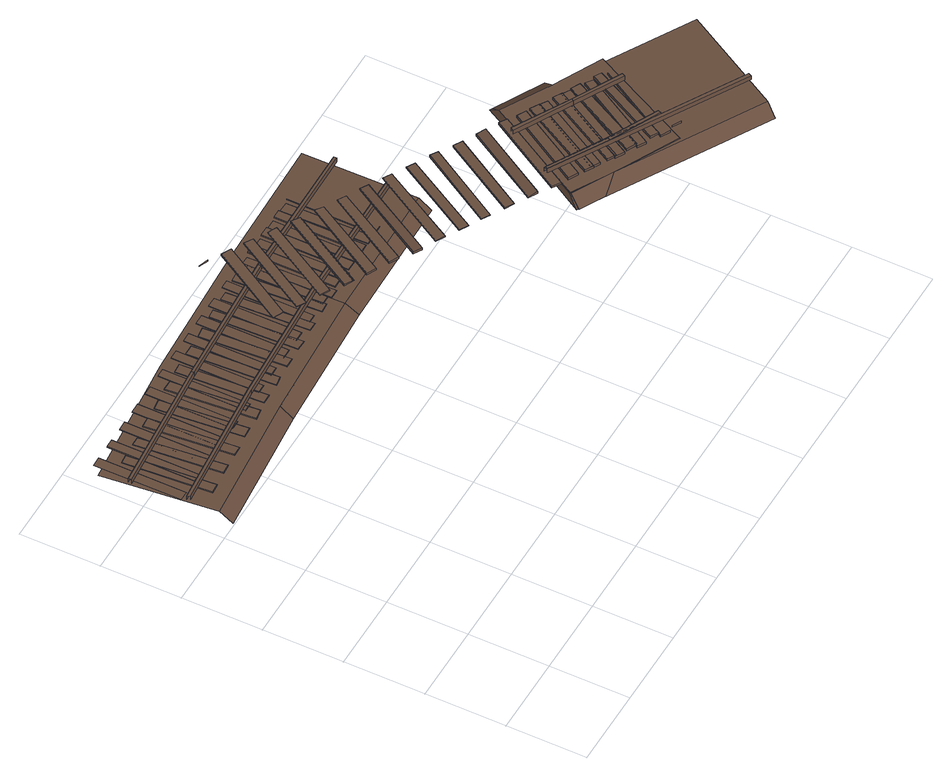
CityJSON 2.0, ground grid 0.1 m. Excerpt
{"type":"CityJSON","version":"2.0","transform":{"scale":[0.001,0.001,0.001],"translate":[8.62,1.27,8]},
"CityObjects":{
"railway1":{"type":"Railway","attributes":{"function":"1855"},"geometry":[{"type":"MultiSurface","lod":"3","boundaries":[[[0,1,2,3]],[[4,5,6,7]],[[4,8,9,5]],[[10,11,7,6]],[[12,13,14,15]],[[9,8,11,10]],[[16,0,3,17]],[[18,19,20,21]],[[2,22,17,3]],[[16,23,1,0]],[[24,25,26,27]],[[1,23,22,2]],[[28,12,15,29]],[[8,4,7,11]],[[14,30,29,15]],[[28,31,13,12]],[[32,33,34,35]],[[13,31,30,14]],[[36,24,27,37]],[[23,16,17,22]],[[26,38,37,27]],[[36,39,25,24]],[[40,41,42,43]],[[25,39,38,26]],[[44,32,35,45]],[[31,28,29,30]],[[34,46,45,35]],[[44,47,33,32]],[[48,49,50,51]],[[33,47,46,34]],[[52,40,43,53]],[[39,36,37,38]],[[52,54,41,40]],[[42,55,53,43]],[[56,57,58,59]],[[41,54,55,42]],[[60,48,51,61]],[[47,44,45,46]],[[60,62,49,48]],[[50,63,61,51]],[[64,65,66,67]],[[49,62,63,50]],[[68,56,59,69]],[[54,52,53,55]],[[68,70,57,56]],[[58,71,69,59]],[[72,73,74,75]],[[57,70,71,58]],[[76,64,67,77]],[[62,60,61,63]],[[66,78,77,67]],[[76,79,65,64]],[[80,81,82,83]],[[65,79,78,66]],[[84,72,75,85]],[[70,68,69,71]],[[74,86,85,75]],[[84,87,73,72]],[[88,89,90,91]],[[73,87,86,74]],[[92,80,83,93]],[[79,76,77,78]],[[92,94,81,80]],[[82,95,93,83]],[[96,97,98,99]],[[81,94,95,82]],[[100,101,102,103]],[[104,88,91,105]],[[106,107,108,109]],[[87,84,85,86]],[[104,110,89,88]],[[90,111,105,91]],[[89,110,111,90]],[[112,113,114,115]],[[116,96,99,117]],[[118,119,120,121]],[[94,92,93,95]],[[116,122,97,96]],[[98,123,117,99]],[[124,125,126,127]],[[97,122,123,98]],[[128,124,127,129]],[[101,100,130,131]],[[132,133,130,134]],[[135,128,129,136]],[[137,106,109,138]],[[139,140,141,142]],[[108,143,138,109]],[[144,145,146,147]],[[110,104,105,111]],[[107,148,143,108]],[[103,102,149,150]],[[151,112,115,152]],[[114,153,152,115]],[[154,155,156,157]],[[158,118,121,159]],[[113,160,153,114]],[[133,132,161,162]],[[120,163,159,121]],[[164,165,166,167]],[[122,116,117,123]],[[119,168,163,120]],[[169,139,142,170]],[[141,171,170,142]],[[172,173,174,175]],[[176,144,147,177]],[[178,172,175,179]],[[180,181,182,183]],[[184,178,179,185]],[[140,186,171,141]],[[130,100,103,150,187,188]],[[148,137,138,143]],[[127,126,189,190]],[[146,191,177,147]],[[129,127,190,192]],[[193,194,195,196]],[[136,129,192,197]],[[145,198,191,146]],[[199,200,201,202]],[[203,154,157,204]],[[205,199,202,206]],[[207,205,206,208]],[[160,151,152,153]],[[156,209,204,157]],[[210,164,167,211]],[[155,212,209,156]],[[213,214,215,216]],[[168,158,159,163]],[[166,217,211,167]],[[165,218,217,166]],[[219,180,183,220]],[[131,130,188,221]],[[186,169,170,171]],[[182,222,220,183]],[[130,133,162,223]],[[224,193,196,225]],[[181,226,222,182]],[[198,176,177,191]],[[175,174,227,228]],[[179,175,228,229]],[[185,179,229,230]],[[212,203,204,209]]]}]},
"railway2":{"type":"Railway","attributes":{"function":"1855"},"geometry":[{"type":"MultiSurface","lod":"3","boundaries":[[[231,232,233,234]],[[235,236,237,238]],[[239,240,234,233]],[[241,235,238,242]],[[243,244,245,246]],[[242,238,237,247]],[[236,248,247,237]],[[249,243,246,250]],[[248,241,242,247]],[[250,246,245,251]],[[252,253,254,255]],[[244,256,251,245]],[[257,252,255,258]],[[259,260,261,262]],[[258,255,254,263]],[[253,264,263,254]],[[265,266,267,268]],[[269,259,262,270]],[[264,257,258,263]],[[270,262,261,271]],[[272,273,274,275]],[[260,276,271,261]],[[277,278,279,280]],[[281,282,283,284]],[[285,272,275,286]],[[287,288,289,290]],[[286,275,274,291]],[[292,293,294,295]],[[293,296,297,294]],[[296,298,299,297]],[[273,300,291,274]],[[301,287,290,302]],[[300,285,286,291]],[[302,290,289,303]],[[304,305,306,307]],[[288,308,303,289]],[[309,304,307,310]],[[311,312,313,314]],[[310,307,306,315]],[[305,316,315,306]],[[317,311,314,318]],[[316,309,310,315]],[[318,314,313,319]],[[320,321,322,323]],[[312,324,319,313]],[[325,320,323,326]],[[327,328,329,330]],[[326,323,322,331]],[[321,332,331,322]],[[333,327,330,334]],[[332,325,326,331]],[[334,330,329,335]],[[336,337,338,339]],[[328,340,335,329]],[[341,336,339,342]],[[343,344,345,346,267,266]],[[342,339,338,347]],[[348,349,350,351]],[[337,352,347,338]],[[353,348,351,354]],[[352,341,342,347]],[[355,356,357,358]],[[354,351,350,359]],[[349,360,359,350]],[[361,355,358,362]],[[363,364,365,366]],[[362,358,357,367]],[[356,368,367,357]],[[369,363,366,370]],[[368,361,362,367]],[[370,366,365,371]],[[372,373,374,375]],[[364,376,371,365]],[[377,372,375,378]],[[379,380,381,382]],[[378,375,374,383]],[[384,343,266,265]],[[373,385,383,374]],[[386,379,382,387]],[[385,377,378,383]],[[388,389,278,277]],[[387,382,381,390]],[[391,392,393,394]],[[395,396,282,281]],[[397,398,395,281,284,279,278,389]],[[380,399,390,381]],[[400,391,394,401]],[[402,403,404,405]],[[401,394,393,406]],[[407,408,293,292]],[[408,409,296,293]],[[409,410,298,296]],[[392,411,406,393]],[[412,402,405,413]],[[413,405,404,414]],[[415,416,417,418]],[[403,419,414,404]],[[420,415,418,421]],[[422,423,424,425]],[[421,418,417,426]],[[416,427,426,417]],[[428,422,425,429]],[[429,425,424,430]],[[431,432,433,434]],[[423,435,430,424]],[[436,431,434,437]],[[438,439,440,441]],[[437,434,433,442]],[[432,443,442,433]],[[444,438,441,445]],[[446,447,448,449]],[[445,441,440,450]],[[451,446,449,452]],[[439,453,450,440]],[[452,449,448,454]],[[455,456,457,458]],[[447,459,454,448]],[[460,455,458,461]],[[462,463,464,465]],[[461,458,457,466]],[[467,462,465,468]],[[456,469,466,457]],[[468,465,464,470]],[[471,472,473,474]],[[463,475,470,464]],[[476,471,474,477]],[[478,479,480,481]],[[477,474,473,482]],[[472,483,482,473]],[[484,478,481,485]],[[485,481,480,486]],[[487,488,343,384]],[[489,490,491,492]],[[479,493,486,480]],[[494,489,492,495]],[[496,497,498,499]],[[500,397,389,388]],[[398,501,396,395]],[[495,492,491,502]],[[488,503,344,343]],[[490,504,502,491]],[[505,496,499,506]],[[506,499,498,507]],[[508,509,510,511]],[[512,513,408,407]],[[513,514,409,408]],[[497,515,507,498]],[[514,516,410,409]],[[517,508,511,518]]]}]}
},
"vertices":[
[34,329,377],[44,323,377],[44,323,378],[34,329,378],[62,437,378],[8,344,377],[8,344,378],[62,437,380],[74,431,378],[20,338,377],[20,338,378],[74,431,380],[60,314,378],[71,308,378],[71,308,380],[59,314,380],[88,423,378],[88,423,380],[47,446,378],[37,451,377],[37,451,378],[47,446,380],[98,417,380],[98,417,378],[85,298,378],[97,292,378],[95,292,380],[85,298,380],[114,407,378],[113,407,381],[124,402,381],[124,402,378],[111,284,378],[122,278,378],[122,278,381],[111,284,380],[140,393,378],[140,393,381],[149,386,381],[151,386,378],[137,270,378],[148,264,378],[148,264,381],[137,270,381],[166,378,380],[166,378,381],[175,371,381],[175,371,380],[162,254,378],[172,248,378],[172,248,381],[162,254,381],[191,363,380],[191,363,381],[201,357,380],[201,357,381],[188,240,380],[199,234,380],[199,234,381],[188,240,381],[217,349,380],[217,349,381],[226,343,381],[226,343,382],[214,225,380],[225,219,380],[225,219,381],[214,225,381],[242,334,381],[242,334,382],[252,328,381],[252,328,382],[239,211,381],[249,205,381],[249,205,382],[239,211,382],[268,319,381],[268,319,382],[278,313,382],[278,313,381],[265,196,381],[276,190,381],[276,190,382],[265,196,382],[294,304,381],[294,304,384],[303,298,384],[303,298,381],[291,181,381],[302,175,381],[302,175,384],[291,181,382],[319,288,381],[319,288,384],[329,282,381],[329,282,384],[316,165,381],[326,159,381],[326,159,384],[316,165,384],[319,143,381],[312,129,369],[376,95,369],[383,109,381],[345,274,381],[345,274,384],[335,155,381],[347,149,381],[347,149,384],[335,155,384],[356,268,382],[356,268,385],[354,145,381],[364,139,381],[364,139,384],[354,145,384],[371,260,382],[371,260,385],[361,141,381],[372,135,381],[372,135,384],[361,141,384],[380,254,382],[380,254,385],[332,179,390],[332,179,384],[401,139,384],[401,139,390],[334,182,390],[403,143,390],[390,270,381],[396,284,369],[310,131,369],[319,145,381],[399,282,369],[334,182,384],[403,143,384],[390,248,381],[390,248,384],[380,131,381],[390,125,381],[390,125,384],[380,131,384],[401,242,384],[387,125,381],[398,119,381],[398,119,384],[387,125,384],[401,242,381],[440,62,369],[447,77,381],[406,240,381],[406,240,384],[417,234,384],[403,119,381],[415,113,381],[415,113,384],[403,119,384],[416,234,381],[416,234,384],[417,234,381],[531,4,369],[539,18,381],[425,228,384],[412,111,381],[422,105,381],[422,105,384],[412,111,384],[425,228,381],[432,226,381],[432,226,384],[443,220,384],[364,238,390],[364,238,384],[433,201,384],[433,201,390],[441,220,381],[441,220,384],[367,242,390],[435,204,390],[431,105,381],[441,100,381],[441,100,384],[431,105,384],[367,242,384],[435,204,384],[443,220,381],[510,206,381],[451,236,381],[463,109,384],[463,109,390],[451,214,384],[464,113,390],[438,96,381],[449,90,381],[449,90,384],[438,96,384],[464,113,384],[451,214,381],[331,179,390],[331,179,384],[557,48,384],[557,48,390],[453,215,381],[453,215,384],[332,183,390],[559,52,390],[332,183,384],[559,52,384],[464,209,384],[467,205,381],[467,205,384],[464,209,381],[457,92,381],[467,86,381],[467,86,384],[457,92,384],[476,199,384],[476,199,381],[480,201,381],[480,201,384],[459,250,369],[489,196,384],[610,143,381],[492,190,381],[492,190,384],[489,196,381],[492,169,384],[492,169,390],[494,173,390],[494,173,384],
[18,571,13],[18,463,13],[30,463,13],[30,571,13],[44,438,12],[56,439,12],[56,439,13],[44,438,13],[30,463,12],[30,571,12],[36,546,12],[36,546,13],[49,463,12],[60,463,12],[60,463,13],[49,463,13],[47,547,13],[47,547,12],[49,571,12],[49,571,13],[60,571,13],[75,441,12],[87,442,12],[87,442,13],[75,441,13],[60,571,12],[65,548,12],[65,548,13],[78,463,12],[90,463,12],[90,463,13],[78,463,13],[76,548,13],[76,548,12],[191,417,0],[191,433,12],[23,418,12],[24,402,0],[78,571,12],[78,571,13],[90,571,13],[104,443,12],[116,443,12],[116,443,13],[104,443,13],[90,571,12],[191,469,13],[191,469,19],[23,454,19],[23,454,13],[191,473,19],[191,473,13],[21,458,13],[21,458,19],[94,551,12],[94,551,13],[107,463,12],[120,463,12],[120,463,13],[107,463,13],[107,552,13],[185,536,13],[185,536,19],[14,522,19],[14,522,13],[185,540,19],[14,526,19],[185,540,13],[14,526,13],[107,552,12],[107,571,12],[107,571,13],[120,571,13],[133,446,12],[146,447,12],[146,447,13],[133,446,13],[120,571,12],[123,552,12],[123,552,13],[137,463,12],[149,463,12],[149,463,13],[137,463,13],[136,554,13],[136,554,12],[137,571,12],[137,571,13],[149,571,13],[162,447,12],[175,449,12],[175,449,13],[162,447,13],[149,571,12],[153,556,12],[153,556,13],[167,463,12],[178,463,12],[178,463,13],[167,463,13],[166,556,13],[166,556,12],[167,571,12],[167,571,13],[178,571,13],[187,451,12],[199,451,12],[199,451,13],[187,451,13],[178,571,12],[181,558,12],[181,558,13],[358,442,12],[354,584,12],[181,576,12],[8,560,12],[193,559,13],[197,463,12],[209,463,12],[209,463,13],[197,463,13],[193,559,12],[197,571,12],[197,571,13],[216,451,12],[228,453,12],[228,453,13],[216,451,13],[209,571,13],[209,571,12],[210,560,12],[210,560,13],[226,463,12],[238,463,12],[238,463,13],[226,463,13],[223,560,13],[223,560,12],[226,571,12],[226,571,13],[238,571,13],[246,454,12],[258,454,12],[258,454,13],[246,454,13],[238,571,12],[239,560,12],[239,560,13],[255,463,12],[268,463,12],[268,463,13],[255,463,13],[252,562,13],[360,426,0],[252,562,12],[255,571,12],[255,571,13],[358,478,13],[358,478,19],[268,571,13],[274,455,12],[287,455,12],[287,455,13],[274,455,13],[358,482,19],[358,482,13],[539,480,19],[537,484,19],[268,571,12],[270,563,12],[270,563,13],[284,463,12],[297,463,12],[297,463,13],[284,463,13],[281,564,13],[358,546,13],[358,546,19],[358,550,19],[358,550,13],[281,564,12],[284,571,12],[284,571,13],[297,571,13],[305,457,12],[316,457,12],[316,457,13],[305,457,13],[297,571,12],[299,564,12],[299,564,13],[315,463,12],[326,463,12],[326,463,13],[315,463,13],[310,564,13],[310,564,12],[315,571,12],[315,571,13],[326,571,13],[335,458,12],[347,459,12],[347,459,13],[335,458,13],[326,571,12],[329,566,12],[329,566,13],[345,463,12],[357,463,12],[357,463,13],[345,463,13],[341,567,13],[341,567,12],[345,571,12],[345,571,13],[358,459,12],[370,459,12],[370,459,13],[358,459,13],[357,571,13],[356,568,12],[356,568,13],[357,571,12],[367,568,13],[374,463,12],[386,463,12],[386,463,13],[374,463,13],[367,568,12],[374,571,12],[374,571,13],[387,459,12],[399,459,12],[399,459,13],[387,459,13],[386,571,13],[386,568,12],[386,568,13],[386,571,12],[398,568,13],[403,462,12],[416,462,12],[416,462,13],[403,462,13],[398,568,12],[403,570,12],[403,570,13],[417,461,12],[428,461,12],[428,461,13],[417,461,13],[416,570,13],[416,570,12],[416,568,12],[416,568,13],[428,568,13],[533,429,0],[533,445,12],[433,462,12],[444,462,12],[444,462,13],[433,462,13],[428,568,12],[433,570,12],[433,570,13],[447,461,12],[459,461,12],[459,461,13],[447,461,13],[539,480,13],[537,484,13],[444,570,13],[531,588,12],[444,570,12],[444,568,12],[444,568,13],[457,568,13],[463,462,12],[475,462,12],[475,462,13],[463,462,13],[537,548,13],[537,548,19],[537,552,19],[457,568,12],[537,552,13],[463,570,12],[463,570,13]
]}
